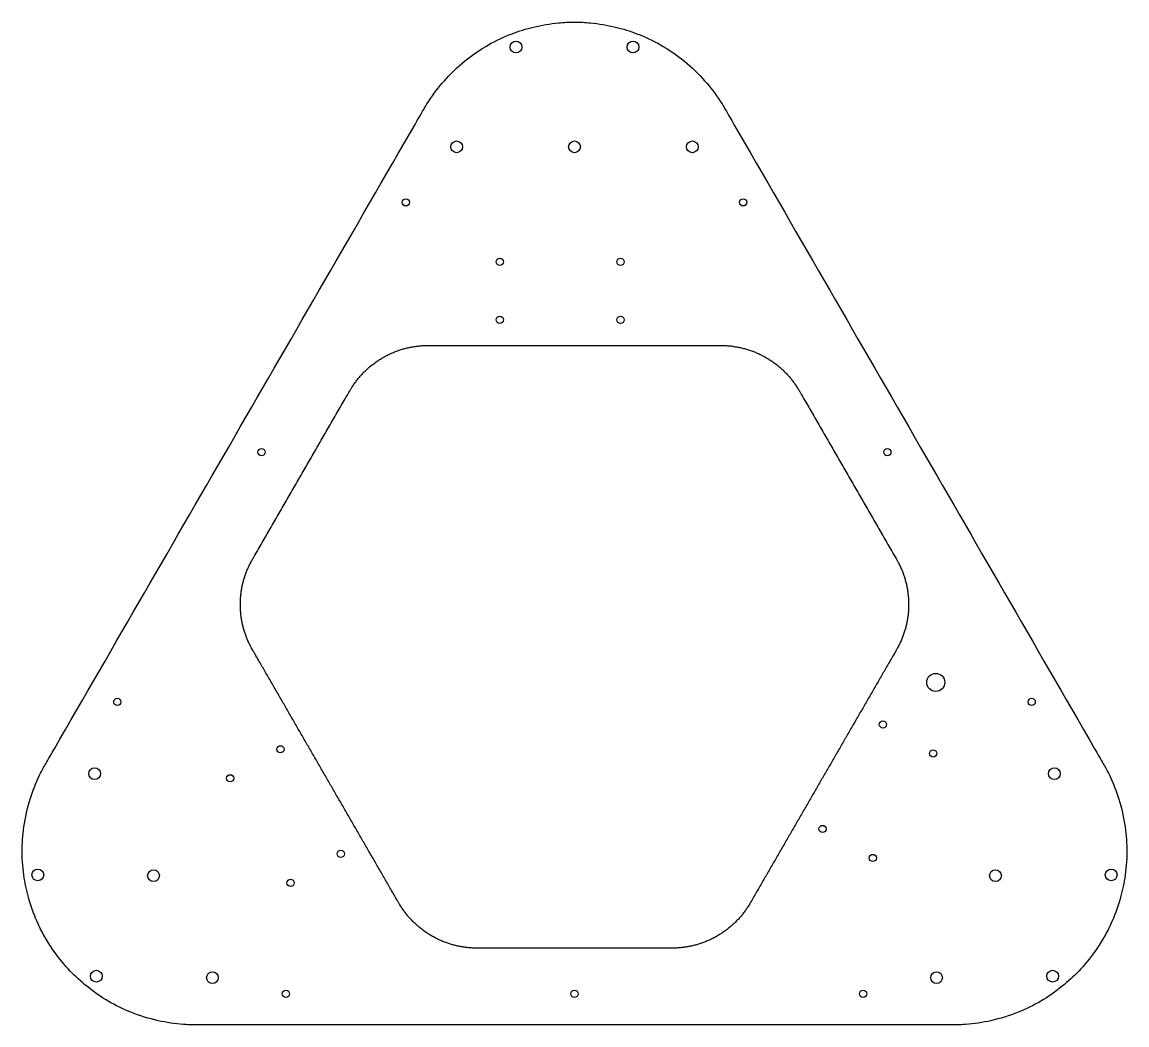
# Model space of a CAD drawing. Header units: millimetres. Extents: x -245 to 245, y -174 to 271.
import ezdxf

# ---------------------------------------------------------------- set-up
doc = ezdxf.new("R2010")
doc.units = ezdxf.units.MM
doc.header["$MEASUREMENT"] = 0
doc.layers.add('DEFAULT', color=7, linetype='Continuous')

msp = doc.modelspace()

# ---------------------------------------------------------------- linework, layer by layer
at = {"layer": 'DEFAULT'}
for centre, radius in [((-25.92, 259.47), 2.6), ((25.92, 259.47), 2.6), ((-52.19, 215.27), 2.6), ((0, 215.27), 2.6), ((52.19, 215.27), 2.6), ((-74.67, 190.67), 1.6), ((74.67, 190.67), 1.6), ((-33.11, 164.31), 1.6), ((20.39, 164.31), 1.6), ((-33.11, 138.61), 1.6), ((20.39, 138.61), 1.6), ((-138.57, 80), 1.6), ((138.56, 80), 1.6), ((160, -22), 4), ((-202.46, -30.67), 1.6), ((202.46, -30.67), 1.6), ((136.59, -40.63), 1.6), ((-130.23, -51.65), 1.6), ((158.85, -53.48), 1.6), ((-212.52, -62.43), 2.6), ((-152.49, -64.5), 1.6), ((212.52, -62.43), 2.6), ((109.85, -86.96), 1.6), ((-103.49, -97.98), 1.6), ((132.1, -99.81), 1.6), ((-237.67, -107.29), 2.6), ((-186.43, -107.63), 2.6), ((186.43, -107.63), 2.6), ((237.67, -107.29), 2.6), ((-125.74, -110.83), 1.6), ((-211.75, -152.18), 2.6), ((-160.33, -152.84), 2.6), ((160.33, -152.84), 2.6), ((211.75, -152.18), 2.6), ((-127.79, -160), 1.6), ((0, -160), 1.6), ((127.79, -160), 1.6)]:
    msp.add_circle(centre, radius, dxfattribs=at)
msp.add_open_spline([(70.61, 225.22), (69.98, 226.32), (68.7, 228.53), (67.12, 231.27), (65.51, 234.04), (62.43, 238.84), (56.62, 246.14), (47.97, 254.13), (38.16, 260.76), (28.25, 265.41), (17.79, 268.66), (8.55, 270.23), (2.44, 270.53), (0.09, 270.54), (0, 270.54), (-0.09, 270.54), (-2.44, 270.53), (-8.55, 270.23), (-17.79, 268.66), (-28.25, 265.41), (-38.16, 260.76), (-47.97, 254.13), (-56.62, 246.14), (-62.43, 238.84), (-65.51, 234.04), (-67.12, 231.27), (-68.7, 228.53), (-69.98, 226.32), (-70.61, 225.22), (-97.24, 179.11), (-123.86, 133), (-150.48, 86.88), (-177.11, 40.77), (-203.73, -5.35), (-230.35, -51.46), (-230.99, -52.56), (-232.26, -54.77), (-233.85, -57.5), (-235.44, -60.29), (-238.06, -65.36), (-241.47, -74.04), (-244.07, -85.52), (-244.9, -97.33), (-243.98, -108.24), (-241.56, -118.93), (-238.3, -127.71), (-235.51, -133.15), (-234.34, -135.19), (-234.29, -135.27), (-234.25, -135.35), (-233.07, -137.38), (-229.75, -142.52), (-223.78, -149.73), (-215.72, -157.17), (-206.74, -163.42), (-196.1, -168.61), (-184.86, -172.1), (-175.63, -173.48), (-169.93, -173.75), (-166.73, -173.77), (-163.56, -173.76), (-161.01, -173.77), (-159.74, -173.76), (-106.5, -173.76), (-53.25, -173.76), (0, -173.76), (53.25, -173.76), (106.5, -173.76), (159.74, -173.76), (161.01, -173.77), (163.56, -173.76), (166.73, -173.77), (169.93, -173.75), (175.63, -173.48), (184.86, -172.1), (196.1, -168.61), (206.74, -163.42), (215.72, -157.17), (223.78, -149.73), (229.75, -142.52), (233.07, -137.38), (234.25, -135.35), (234.29, -135.27), (234.34, -135.19), (235.51, -133.15), (238.3, -127.71), (241.56, -118.93), (243.98, -108.24), (244.9, -97.33), (244.07, -85.52), (241.47, -74.04), (238.06, -65.36), (235.44, -60.29), (233.85, -57.5), (232.26, -54.77), (230.99, -52.56), (230.35, -51.46), (203.73, -5.35), (177.11, 40.77), (150.48, 86.88), (123.86, 133), (97.24, 179.11), (70.61, 225.22)], degree=3, knots=[0, 0, 0, 0, 3.802216, 7.655122, 9.490677, 13.417795, 24.761055, 37.40977, 48.621282, 60.184152, 70.13701, 81.443756, 88.203107, 88.481806, 88.481806, 88.481806, 88.760505, 95.519855, 106.826601, 116.77946, 128.34233, 139.553841, 152.202556, 163.545816, 167.472934, 169.30849, 173.161396, 176.963612, 176.963612, 176.963612, 336.707695, 336.707695, 336.707695, 496.451779, 496.451779, 496.451779, 500.253995, 504.106901, 505.942456, 509.869575, 521.212834, 533.86155, 545.073061, 556.635931, 566.58879, 577.895535, 584.654886, 584.933585, 584.933585, 584.933585, 585.212284, 591.971635, 603.27838, 613.231239, 624.794109, 636.00562, 648.654336, 659.997596, 663.924714, 665.760269, 669.613175, 673.415391, 673.415391, 673.415391, 833.159475, 833.159475, 833.159475, 992.903558, 992.903558, 992.903558, 996.705774, 1000.55868, 1002.394236, 1006.321354, 1017.664614, 1030.313329, 1041.52484, 1053.087711, 1063.040569, 1074.347315, 1081.106665, 1081.385364, 1081.385364, 1081.385364, 1081.664063, 1088.423414, 1099.73016, 1109.683018, 1121.245888, 1132.4574, 1145.106115, 1156.449375, 1160.376493, 1162.212049, 1166.064954, 1169.86717, 1169.86717, 1169.86717, 1329.611254, 1329.611254, 1329.611254, 1489.355338, 1489.355338, 1489.355338, 1489.355338], dxfattribs=at)
msp.add_rational_spline([(77.81, -119.76), (99.42, -82.34), (121.02, -44.92), (142.62, -7.51), (149.94, 5.17), (149.94, 19.82), (142.62, 32.49), (128.23, 57.42), (113.84, 82.34), (99.45, 107.27), (92.13, 119.95), (79.45, 127.27), (64.81, 127.27), (21.6, 127.27), (-21.6, 127.27), (-64.81, 127.27), (-79.45, 127.27), (-92.13, 119.95), (-99.45, 107.27), (-113.84, 82.34), (-128.23, 57.42), (-142.62, 32.49), (-149.94, 19.82), (-149.94, 5.17), (-142.62, -7.51), (-121.02, -44.92), (-99.42, -82.34), (-77.81, -119.76), (-70.49, -132.44), (-57.81, -139.76), (-43.17, -139.76), (-14.39, -139.76), (14.39, -139.76), (43.17, -139.76), (57.81, -139.76), (70.49, -132.44), (77.81, -119.76)], [1, 1, 1, 1, 0.910683602529, 0.910683602529, 1, 1, 1, 1, 0.910683602517, 0.910683602517, 1, 1, 1, 1, 0.910683602529, 0.910683602529, 1, 1, 1, 1, 0.910683602517, 0.910683602517, 1, 1, 1, 1, 0.910683602529, 0.910683602529, 1, 1, 1, 1, 0.910683602516, 0.910683602516, 1], degree=3, knots=[0, 0, 0, 0, 129.623139, 129.623139, 129.623139, 171.496996, 171.496996, 171.496996, 257.837412, 257.837412, 257.837412, 299.711272, 299.711272, 299.711272, 429.334411, 429.334411, 429.334411, 471.20827, 471.20827, 471.20827, 557.548686, 557.548686, 557.548686, 599.422546, 599.422546, 599.422546, 729.045685, 729.045685, 729.045685, 770.919541, 770.919541, 770.919541, 857.259958, 857.259958, 857.259958, 899.133816, 899.133816, 899.133816, 899.133816], dxfattribs=at)

doc.saveas('drawing.dxf')
